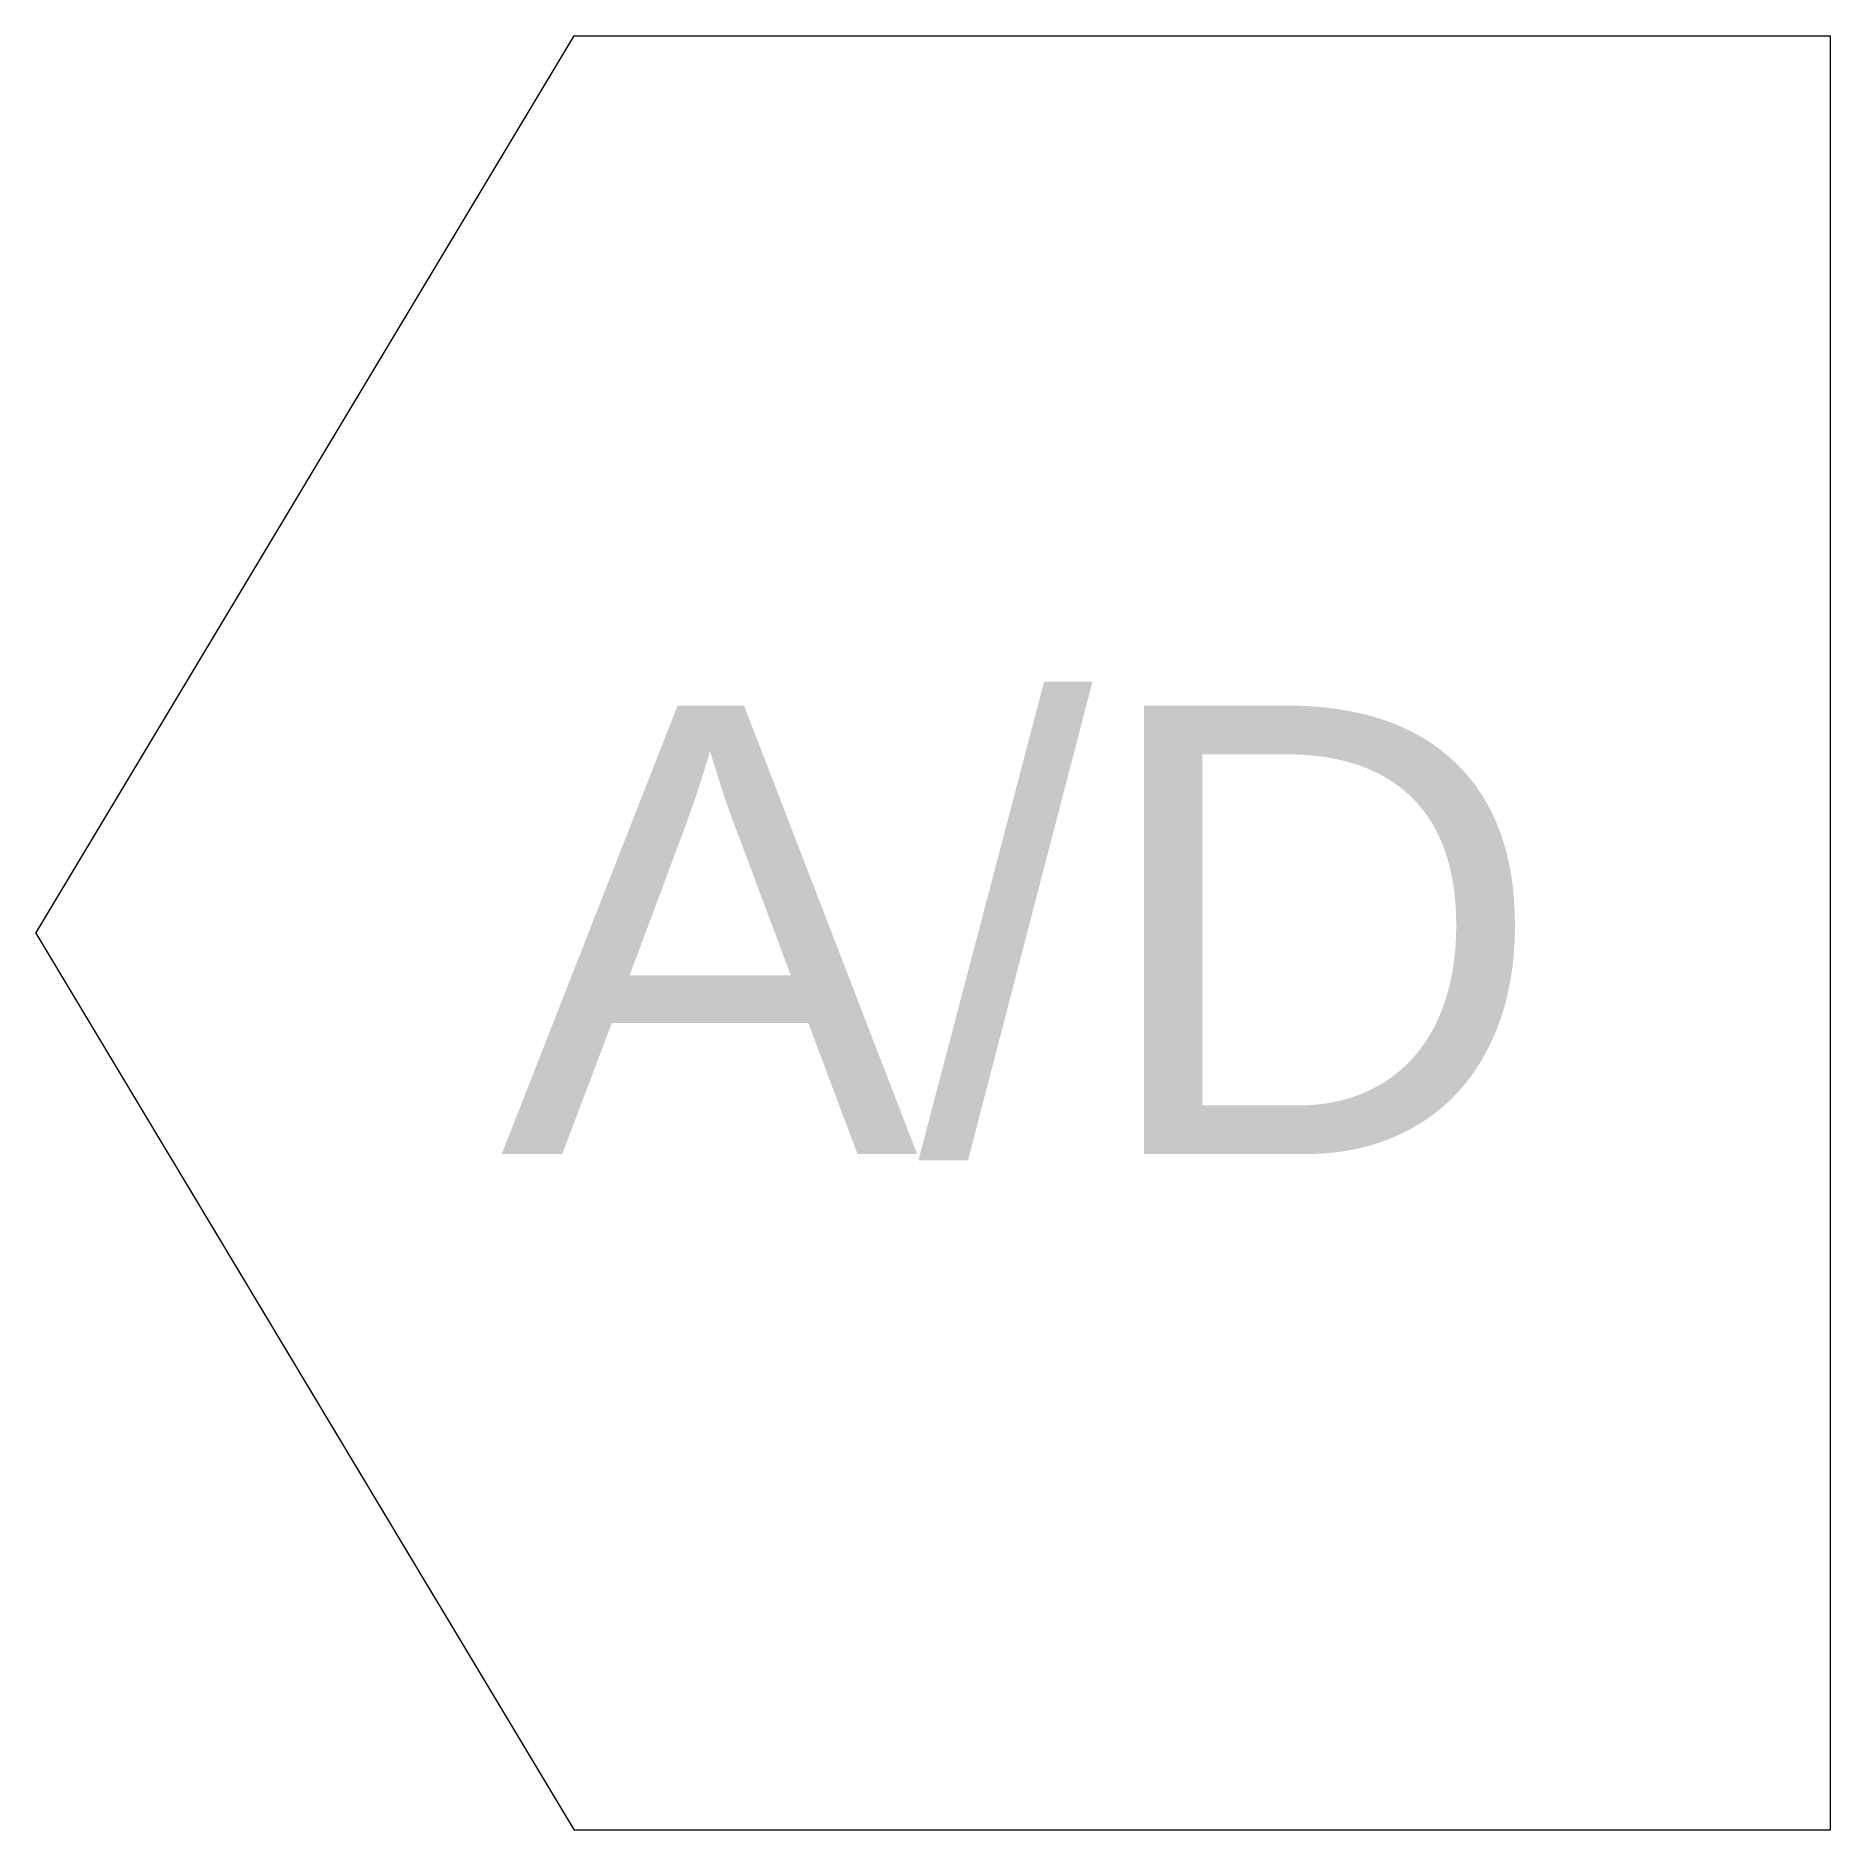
# Model space of a CAD drawing. Header units: millimetres. Extents: x 0 to 20, y -10 to 10.
import ezdxf

# ---------------------------------------------------------------- set-up
doc = ezdxf.new("R2010")
doc.units = ezdxf.units.MM
doc.layers.add('OBJECT', color=18, linetype='Continuous', lineweight=20, true_color=0x000000)
doc.styles.add('textstyle11', font='')
doc.styles.get('textstyle11').set_extended_font_data('Arial')

msp = doc.modelspace()

# ---------------------------------------------------------------- linework, layer by layer
at = {"layer": 'OBJECT'}
for p, q in [((0, 0), (6, 10)), ((6, 10), (20, 10)), ((20, 10), (20, -10)), ((0, 0), (6, -10)), ((20, -10), (6, -10))]:
    msp.add_line(p, q, dxfattribs=at)

# ---------------------------------------------------------------- texts
at = {"layer": 'OBJECT', "insert": (11, 0), "char_height": 2, "attachment_point": 5, "style": 'textstyle11'}
msp.add_mtext('\\H5;A/D', dxfattribs=at)

doc.saveas('drawing.dxf')
